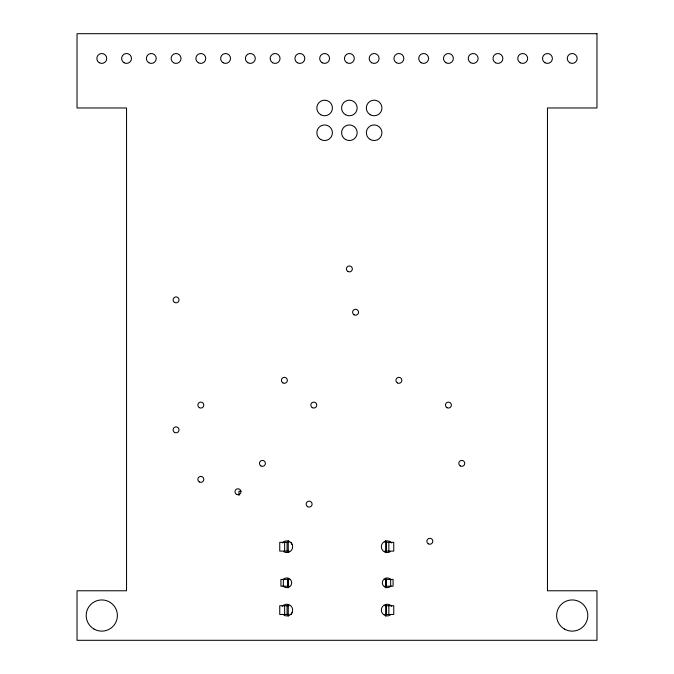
<?xml version="1.0" encoding="UTF-8"?>
<svg xmlns="http://www.w3.org/2000/svg" width="674" height="674" viewBox="0 0 674 674"><rect width="100%" height="100%" fill="white"/><g stroke="black" fill="none" stroke-linecap="round" stroke-linejoin="round"><path stroke-width="1.01" d="M241.056 491.22L238.95 491.22L238.95 495.432M288.927 542.334L279.744 542.334L279.744 551.105L288.927 551.105M384.879 542.334L393.751 542.334L393.751 551.105L384.879 551.105M289.18 579.379L280.923 579.379L280.923 586.203L289.18 586.203M384.82 579.379L393.077 579.379L393.077 586.203L384.82 586.203M288.927 605.699L279.744 605.699L279.744 614.469L288.927 614.469M384.879 605.699L393.751 605.699L393.751 614.469L384.879 614.469M390.65 579.379L390.65 586.203M388.856 542.334L388.856 551.105M388.856 605.699L388.856 614.469M386.421 542.334L386.421 551.105M386.421 605.699L386.421 614.469M386.362 579.379L386.371 586.203M386.118 579.379L386.118 586.203M385.739 540.607L385.739 552.158M385.739 578.402L385.739 587.854M385.739 604.645L385.739 616.196M288.261 540.607L288.261 552.158M288.261 578.402L288.261 587.854M288.261 604.645L288.261 616.196M287.882 579.379L287.882 586.203M287.63 579.379L287.638 586.203M287.073 542.334L287.073 551.105M287.073 605.699L287.073 614.469M284.639 542.334L284.639 551.105M284.639 605.699L284.639 614.469M283.35 579.379L283.35 586.203M390.128 551.787A5.847 5.847 0 0 1 382.31 549.933A5.847 5.847 0 0 1 383.717 542.022A5.847 5.847 0 0 1 391.687 542.974M390.937 585.917A4.87 4.87 0 0 1 383.86 586.338A4.87 4.87 0 0 1 383.86 579.244A4.87 4.87 0 0 1 390.937 579.665M390.128 615.143A5.847 5.847 0 0 1 382.31 613.289A5.847 5.847 0 0 1 383.717 605.387A5.847 5.847 0 0 1 391.687 606.33M282.313 606.33A5.847 5.847 0 0 1 290.283 605.387A5.847 5.847 0 0 1 291.69 613.289A5.847 5.847 0 0 1 283.872 615.143M283.063 579.665A4.87 4.87 0 0 1 290.14 579.244A4.87 4.87 0 0 1 290.14 586.338A4.87 4.87 0 0 1 283.063 585.917M282.313 542.974A5.847 5.847 0 0 1 290.283 542.022A5.847 5.847 0 0 1 291.69 549.933A5.847 5.847 0 0 1 283.872 551.787M291.294 614.587A7.768 7.768 0 0 1 292.069 612.717M292.069 544.457A7.768 7.768 0 0 1 291.294 542.578M596.97 33.7L77.03 33.7L77.03 107.975L126.543 107.975L126.543 590.778L77.03 590.778L77.03 640.3L596.97 640.3L596.97 590.778L547.457 590.778L547.457 107.975L596.97 107.975L596.97 33.7M370.237 114.732A7.802 7.802 0 0 0 381.939 107.975A7.802 7.802 0 0 0 370.237 101.226A7.802 7.802 0 0 0 370.237 114.732M320.723 114.732A7.802 7.802 0 0 0 332.417 107.975A7.802 7.802 0 0 0 320.723 101.226A7.802 7.802 0 0 0 320.723 114.732M345.484 114.732A7.802 7.802 0 0 0 357.178 107.975A7.802 7.802 0 0 0 345.484 101.226A7.802 7.802 0 0 0 345.484 114.732M345.484 139.493A7.802 7.802 0 0 0 357.178 132.736A7.802 7.802 0 0 0 345.484 125.987A7.802 7.802 0 0 0 345.484 139.493M320.723 139.493A7.802 7.802 0 0 0 332.417 132.736A7.802 7.802 0 0 0 320.723 125.987A7.802 7.802 0 0 0 320.723 139.493M370.237 139.493A7.802 7.802 0 0 0 381.939 132.736A7.802 7.802 0 0 0 370.237 125.987A7.802 7.802 0 0 0 370.237 139.493M93.989 629.044A15.595 15.595 0 0 0 117.386 615.539A15.595 15.595 0 0 0 93.989 602.034A15.595 15.595 0 0 0 93.989 629.044M564.416 629.044A15.595 15.595 0 0 0 587.812 615.539A15.595 15.595 0 0 0 564.416 602.034A15.595 15.595 0 0 0 564.416 629.044M460.283 465.936A2.974 2.974 0 0 0 464.74 463.358A2.974 2.974 0 0 0 460.283 460.789A2.974 2.974 0 0 0 460.283 465.936M260.948 465.936A2.974 2.974 0 0 0 265.404 463.358A2.974 2.974 0 0 0 260.948 460.789A2.974 2.974 0 0 0 260.948 465.936M236.473 494.32A2.974 2.974 0 0 0 240.938 491.742A2.974 2.974 0 0 0 236.473 489.172A2.974 2.974 0 0 0 236.473 494.32M199.335 481.944A2.974 2.974 0 0 0 203.801 479.366A2.974 2.974 0 0 0 199.335 476.788A2.974 2.974 0 0 0 199.335 481.944M199.335 407.66A2.974 2.974 0 0 0 203.801 405.091A2.974 2.974 0 0 0 199.335 402.513A2.974 2.974 0 0 0 199.335 407.66M307.656 506.696A2.974 2.974 0 0 0 312.113 504.127A2.974 2.974 0 0 0 307.656 501.549A2.974 2.974 0 0 0 307.656 506.696M174.583 432.422A2.974 2.974 0 0 0 179.04 429.844A2.974 2.974 0 0 0 174.583 427.274A2.974 2.974 0 0 0 174.583 432.422M428.361 543.842A2.974 2.974 0 0 0 432.818 541.264A2.974 2.974 0 0 0 428.361 538.686A2.974 2.974 0 0 0 428.361 543.842M174.583 302.432A2.974 2.974 0 0 0 179.04 299.863A2.974 2.974 0 0 0 174.583 297.285A2.974 2.974 0 0 0 174.583 302.432M347.894 271.487A2.974 2.974 0 0 0 352.35 268.909A2.974 2.974 0 0 0 347.894 266.34A2.974 2.974 0 0 0 347.894 271.487M282.903 382.899A2.974 2.974 0 0 0 287.368 380.33A2.974 2.974 0 0 0 282.903 377.752A2.974 2.974 0 0 0 282.903 382.899M397.407 382.899A2.974 2.974 0 0 0 401.873 380.33A2.974 2.974 0 0 0 397.407 377.752A2.974 2.974 0 0 0 397.407 382.899M354.086 314.817A2.974 2.974 0 0 0 358.543 312.239A2.974 2.974 0 0 0 354.086 309.669A2.974 2.974 0 0 0 354.086 314.817M312.306 407.66A2.974 2.974 0 0 0 316.763 405.091A2.974 2.974 0 0 0 312.306 402.513A2.974 2.974 0 0 0 312.306 407.66M446.929 407.66A2.974 2.974 0 0 0 451.386 405.091A2.974 2.974 0 0 0 446.929 402.513A2.974 2.974 0 0 0 446.929 407.66M99.314 62.749A4.954 4.954 0 0 0 106.736 58.461A4.954 4.954 0 0 0 99.314 54.173A4.954 4.954 0 0 0 99.314 62.749M124.075 62.749A4.954 4.954 0 0 0 131.497 58.461A4.954 4.954 0 0 0 124.075 54.173A4.954 4.954 0 0 0 124.075 62.749M148.828 62.749A4.954 4.954 0 0 0 156.258 58.461A4.954 4.954 0 0 0 148.828 54.173A4.954 4.954 0 0 0 148.828 62.749M173.589 62.749A4.954 4.954 0 0 0 181.02 58.461A4.954 4.954 0 0 0 173.589 54.173A4.954 4.954 0 0 0 173.589 62.749M198.35 62.749A4.954 4.954 0 0 0 205.772 58.461A4.954 4.954 0 0 0 198.35 54.173A4.954 4.954 0 0 0 198.35 62.749M223.111 62.749A4.954 4.954 0 0 0 230.533 58.461A4.954 4.954 0 0 0 223.111 54.173A4.954 4.954 0 0 0 223.111 62.749M247.863 62.749A4.954 4.954 0 0 0 255.294 58.461A4.954 4.954 0 0 0 247.863 54.173A4.954 4.954 0 0 0 247.863 62.749M272.625 62.749A4.954 4.954 0 0 0 280.055 58.461A4.954 4.954 0 0 0 272.625 54.173A4.954 4.954 0 0 0 272.625 62.749M297.386 62.749A4.954 4.954 0 0 0 304.817 58.461A4.954 4.954 0 0 0 297.386 54.173A4.954 4.954 0 0 0 297.386 62.749M322.147 62.749A4.954 4.954 0 0 0 329.569 58.461A4.954 4.954 0 0 0 322.147 54.173A4.954 4.954 0 0 0 322.147 62.749M346.908 62.749A4.954 4.954 0 0 0 354.33 58.461A4.954 4.954 0 0 0 346.908 54.173A4.954 4.954 0 0 0 346.908 62.749M371.66 62.749A4.954 4.954 0 0 0 379.091 58.461A4.954 4.954 0 0 0 371.66 54.173A4.954 4.954 0 0 0 371.66 62.749M396.422 62.749A4.954 4.954 0 0 0 403.852 58.461A4.954 4.954 0 0 0 396.422 54.173A4.954 4.954 0 0 0 396.422 62.749M421.183 62.749A4.954 4.954 0 0 0 428.605 58.461A4.954 4.954 0 0 0 421.183 54.173A4.954 4.954 0 0 0 421.183 62.749M445.944 62.749A4.954 4.954 0 0 0 453.366 58.461A4.954 4.954 0 0 0 445.944 54.173A4.954 4.954 0 0 0 445.944 62.749M470.696 62.749A4.954 4.954 0 0 0 478.127 58.461A4.954 4.954 0 0 0 470.696 54.173A4.954 4.954 0 0 0 470.696 62.749M495.457 62.749A4.954 4.954 0 0 0 502.888 58.461A4.954 4.954 0 0 0 495.457 54.173A4.954 4.954 0 0 0 495.457 62.749M520.218 62.749A4.954 4.954 0 0 0 527.649 58.461A4.954 4.954 0 0 0 520.218 54.173A4.954 4.954 0 0 0 520.218 62.749M544.98 62.749A4.954 4.954 0 0 0 552.402 58.461A4.954 4.954 0 0 0 544.98 54.173A4.954 4.954 0 0 0 544.98 62.749M569.732 62.749A4.954 4.954 0 0 0 577.163 58.461A4.954 4.954 0 0 0 569.732 54.173A4.954 4.954 0 0 0 569.732 62.749"/></g></svg>
